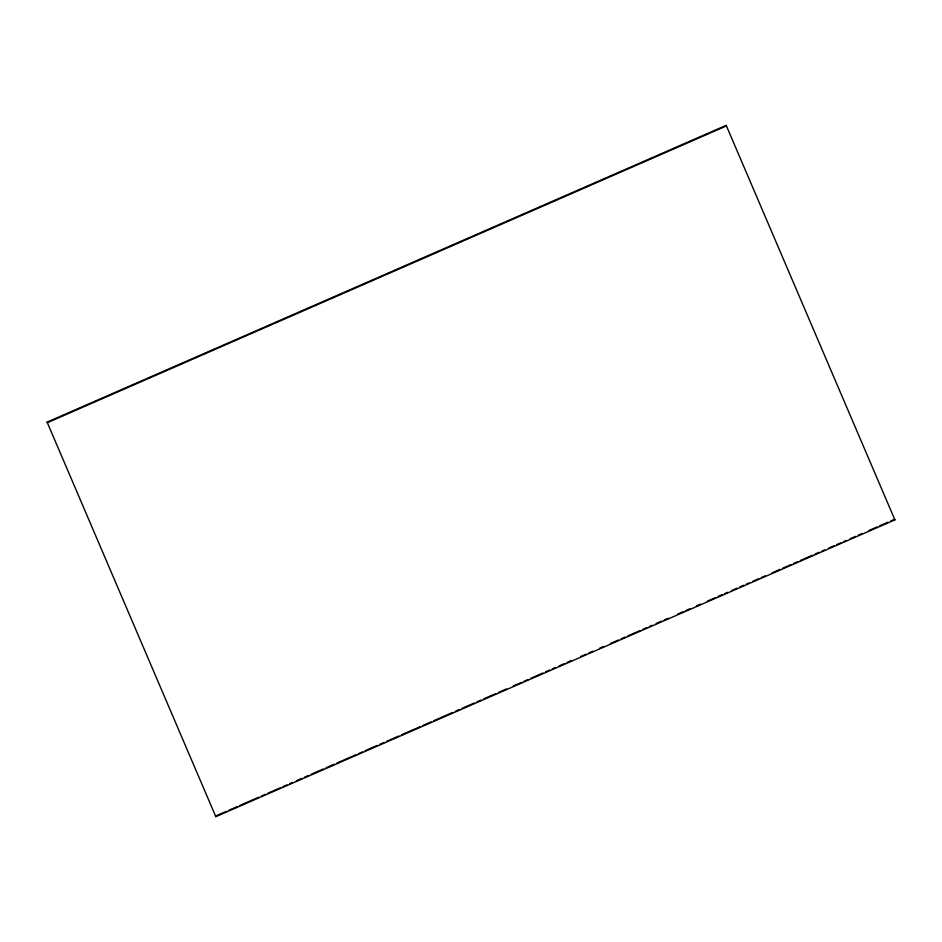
<?xml version="1.0" encoding="UTF-8"?>
<svg xmlns="http://www.w3.org/2000/svg" width="942" height="942" viewBox="0 0 942 942"><rect width="100%" height="100%" fill="white"/><g stroke="black" fill="none" stroke-linecap="round" stroke-linejoin="round"><path stroke-width="1.41" d="M47.1 422.122L726.188 125.333L726.459 125.91L47.359 422.699L47.1 422.122L215.812 816.667L894.9 519.878L726.188 125.333M226.327 811.38L215.541 816.09L215.812 816.667M229.012 810.202L237.101 806.67M239.798 805.492L258.661 797.25M261.358 796.072L265.397 794.306M268.093 793.129L280.221 787.83M282.918 786.652L286.957 784.886M289.653 783.709L292.35 782.531M296.389 780.765L301.781 778.41M304.478 777.232L308.517 775.466M311.213 774.289L323.341 768.978M326.026 767.801L334.116 764.268M336.812 763.091L355.676 754.848M358.372 753.671L362.411 751.904M365.107 750.727L377.236 745.428M379.932 744.251L383.971 742.484M386.667 741.307L398.796 736.008M401.48 734.831L420.344 726.588M423.04 725.411L431.13 721.878M433.826 720.701L452.69 712.446M455.386 711.269L459.425 709.503M462.122 708.325L474.25 703.026M476.935 701.849L480.985 700.083M483.682 698.905L495.798 693.606M498.495 692.429L506.584 688.896M513.319 685.953L521.409 682.42M524.093 681.243L528.144 679.476M530.841 678.299L542.957 673M545.654 671.823L549.704 670.056M552.389 668.879L555.085 667.701M559.136 665.935L564.517 663.58M567.214 662.403L571.252 660.625M580.684 656.503L586.077 654.148M588.774 652.971L592.812 651.205M599.559 648.261L603.598 646.495M610.334 643.551L618.423 640.018M621.108 638.841L625.158 637.075M627.855 635.897L639.971 630.598M642.668 629.421L646.718 627.655M649.403 626.477L652.099 625.3M656.15 623.533L661.531 621.178M664.228 620.001L668.267 618.235M677.698 614.113L683.091 611.758M685.788 610.581L689.827 608.815M696.562 605.859L700.612 604.093M707.348 601.149L715.425 597.617M718.122 596.439L722.173 594.673M724.857 593.495L727.554 592.318M731.604 590.552L736.985 588.197M739.682 587.019L743.721 585.253M746.417 584.075L749.114 582.898M753.153 581.132L758.546 578.777M761.242 577.599L765.281 575.833M772.016 572.889L780.106 569.357M782.802 568.179L790.88 564.647M793.576 563.469L797.627 561.703M800.311 560.525L812.44 555.227M815.136 554.049L819.175 552.283M821.871 551.105L824.568 549.916M828.607 548.15L834 545.795M836.696 544.617L840.735 542.851M843.431 541.674L846.128 540.496M850.167 538.73L855.56 536.375M858.256 535.197L862.295 533.431M869.03 530.487L877.12 526.955M879.816 525.777L887.894 522.245M890.59 521.067L894.641 519.301L894.9 519.878"/></g></svg>
